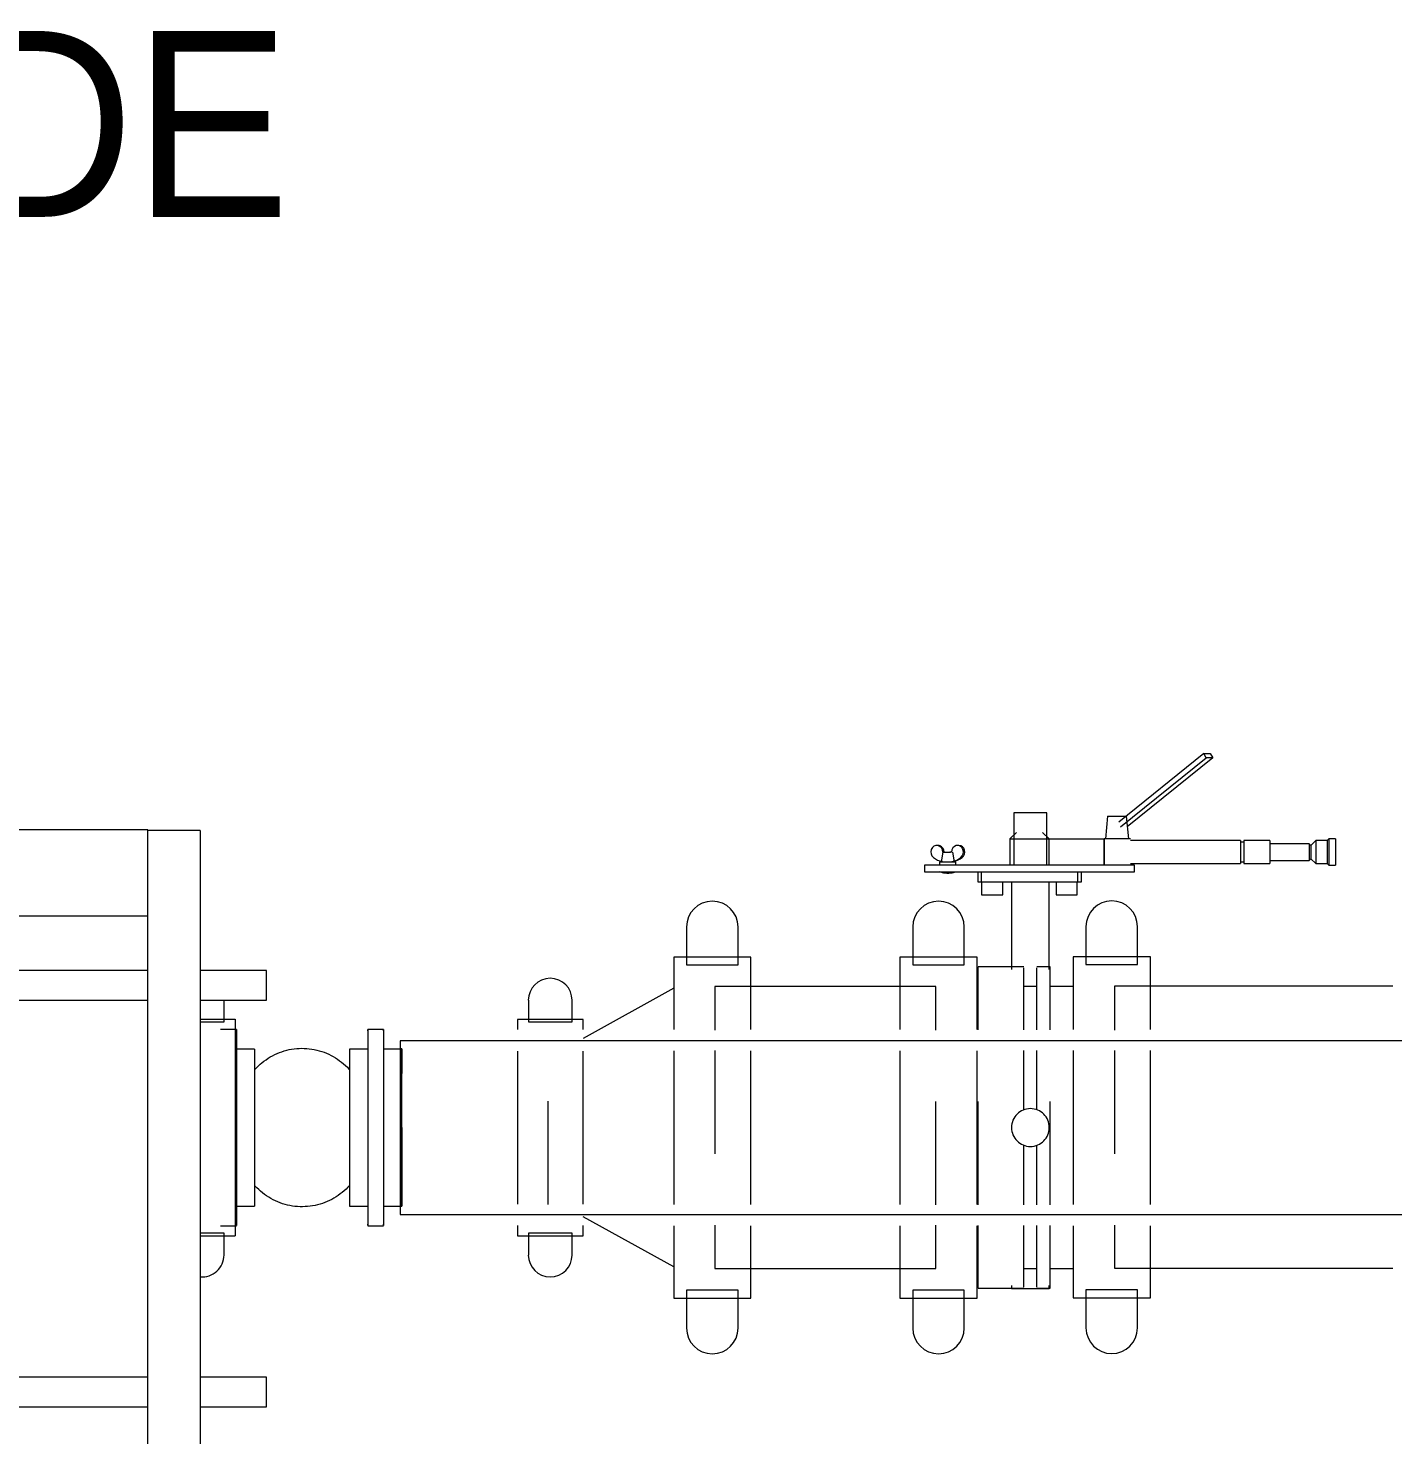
# Model space of a CAD drawing. Header units: metres. Extents: x 63 to 378, y -27 to 78.
# Drawn here: x 135.87 to 137.191, y 36.159 to 37.521 of the extents above; entities that cross this region are included whole.
import ezdxf

# ---------------------------------------------------------------- set-up
doc = ezdxf.new("R2010")
doc.units = ezdxf.units.M
doc.linetypes.add('HIDDEN JT', pattern=[0.0016, 0.001, -0.0006])
for name, color, linetype, lineweight in [('A-DETL', 7, 'HIDDEN JT', 9), ('M-EQPM', 7, 'Continuous', 18), ('M-EQPM-IDEN', 7, 'Continuous', 9), ('P-PIPE', 7, 'Continuous', 18)]:
    doc.layers.add(name, color=color, linetype=linetype, lineweight=lineweight)
doc.styles.add('SansSerif', font='SANSS__.TTF', dxfattribs={"width": 0.9, "height": 0.18})

# ---------------------------------------------------------------- blocks, each defined once
blk = doc.blocks.new('Heat_Exchanger-Plate_and_Frame-Taco-PF060_062 - PF060_062F-1966333-SEC 11')
at = {"layer": 'M-EQPM', "color": 11, "true_color": 0xff8080}
for p, q in [((-7.4708, 36.7452), (-6.1508, 36.7452)), ((-6.1508, 34.8908), (-6.1508, 36.7442)), ((-6.1, 36.7442), (-6.1508, 36.7442)), ((-6.1, 36.7442), (-6.1, 34.8908)), ((-7.4708, 36.6616), (-6.1508, 36.6616)), ((-6.1508, 36.6086), (-7.4708, 36.6086)), ((-6.0357, 36.6086), (-6.1, 36.6086)), ((-6.0357, 36.5801), (-6.0357, 36.6086)), ((-7.4708, 36.5801), (-6.1508, 36.5801)), ((-6.1, 36.5801), (-6.0357, 36.5801)), ((-6.1508, 36.2149), (-7.4708, 36.2149)), ((-6.0357, 36.2149), (-6.1, 36.2149)), ((-6.0357, 36.1864), (-6.0357, 36.2149)), ((-7.4708, 36.1864), (-6.1508, 36.1864)), ((-6.1, 36.1864), (-6.0357, 36.1864))]:
    blk.add_line(p, q, dxfattribs=at)
blk = doc.blocks.new('C_S_L_Antivibratorio - 6 - v22 - C_S_L_Antivibratorio - 6 - v22-V17-SEC 11')
at = {"layer": 'P-PIPE', "color": 11, "true_color": 0xff8080}
for p, q in [((-6.065, 36.5517), (-6.0802, 36.5517)), ((-5.9225, 36.5517), (-5.9377, 36.5517)), ((-6.0473, 36.5327), (-6.0649, 36.5327)), ((-5.9377, 36.5327), (-5.9554, 36.5327)), ((-5.9065, 36.5327), (-5.9225, 36.5327)), ((-6.0649, 36.3807), (-6.0473, 36.3807)), ((-5.9554, 36.3807), (-5.9377, 36.3807)), ((-5.9225, 36.3807), (-5.9065, 36.3807)), ((-6.0802, 36.3616), (-6.065, 36.3616)), ((-5.9377, 36.3616), (-5.9225, 36.3616))]:
    blk.add_line(p, q, dxfattribs=at)
at = {"layer": 'P-PIPE', "color": 11, "true_color": 0xff8080, "flags": 128}
for points in [[(-6.0473, 36.5127), (-6.0456, 36.5145), (-6.0439, 36.5162), (-6.0421, 36.5179), (-6.0402, 36.5195), (-6.0383, 36.521), (-6.0363, 36.5224), (-6.0343, 36.5238), (-6.0322, 36.5251), (-6.03, 36.5262), (-6.0278, 36.5273), (-6.0256, 36.5284), (-6.0233, 36.5293), (-6.021, 36.5301), (-6.0187, 36.5309), (-6.0163, 36.5315), (-6.0139, 36.5321), (-6.0115, 36.5325), (-6.0091, 36.5329), (-6.0066, 36.5331), (-6.0042, 36.5333), (-6.0017, 36.5334), (-5.9993, 36.5333), (-5.9968, 36.5332), (-5.9944, 36.533), (-5.992, 36.5326), (-5.9896, 36.5322), (-5.9872, 36.5317), (-5.9848, 36.5311), (-5.9824, 36.5304), (-5.9801, 36.5296), (-5.9778, 36.5287), (-5.9756, 36.5277), (-5.9734, 36.5266), (-5.9712, 36.5254), (-5.9691, 36.5242), (-5.9671, 36.5229), (-5.9651, 36.5214), (-5.9631, 36.52), (-5.9612, 36.5184), (-5.9594, 36.5167), (-5.9576, 36.515), (-5.956, 36.5133), (-5.9554, 36.5127)], [(-5.9554, 36.4007), (-5.9571, 36.3989), (-5.9588, 36.3971), (-5.9606, 36.3955), (-5.9625, 36.3939), (-5.9644, 36.3924), (-5.9664, 36.3909), (-5.9685, 36.3896), (-5.9706, 36.3883), (-5.9727, 36.3871), (-5.9749, 36.386), (-5.9771, 36.385), (-5.9794, 36.3841), (-5.9817, 36.3832), (-5.984, 36.3825), (-5.9864, 36.3818), (-5.9888, 36.3813), (-5.9912, 36.3808), (-5.9936, 36.3805), (-5.9961, 36.3802), (-5.9985, 36.3801), (-6.001, 36.38), (-6.0034, 36.38), (-6.0059, 36.3802), (-6.0083, 36.3804), (-6.0107, 36.3807), (-6.0132, 36.3811), (-6.0156, 36.3817), (-6.0179, 36.3823), (-6.0203, 36.383), (-6.0226, 36.3838), (-6.0249, 36.3847), (-6.0271, 36.3857), (-6.0293, 36.3867), (-6.0315, 36.3879), (-6.0336, 36.3892), (-6.0357, 36.3905), (-6.0377, 36.3919), (-6.0396, 36.3934), (-6.0415, 36.395), (-6.0433, 36.3966), (-6.0451, 36.3983), (-6.0468, 36.4001), (-6.0473, 36.4007)]]:
    blk.add_lwpolyline(points, dxfattribs=at)
at = {"layer": 'P-PIPE', "color": 11, "true_color": 0xff8080}
for centre, major_axis, start_param, end_param in [((-6.065, 36.4567), (0, 0.095), 6.108657, 7.853982), ((-5.9377, 36.4567), (0, 0.095), 6.108657, 7.853982), ((-5.9225, 36.4567), (0, 0.095), 6.108657, 7.853982), ((-6.0473, 36.4567), (0, 0.076), 0.000005, 1.570796), ((-5.9554, 36.4567), (0, 0.076), 0.000005, 1.570796), ((-6.065, 36.4567), (0, 0.095), 1.570796, 3.316117), ((-6.0473, 36.4567), (0, 0.076), 1.570796, 3.141598), ((-5.9554, 36.4567), (0, 0.076), 1.570796, 3.141598), ((-5.9377, 36.4567), (0, 0.095), 1.570796, 3.31613), ((-5.9225, 36.4567), (0, 0.095), 1.570796, 3.31613)]:
    blk.add_ellipse(centre, major_axis=major_axis, ratio=0.000002, start_param=start_param, end_param=end_param, dxfattribs=at)
blk = doc.blocks.new('Victaulic-IPS-Rigid Coupling Style 07-W07-107 - Standard-V41-SEC 11')
at = {"layer": 'P-PIPE', "color": 11, "true_color": 0xff8080}
for p, q in [((-6.0769, 36.5589), (-6.0769, 36.58)), ((-6.0663, 36.5614), (-6.1, 36.5614)), ((-6.1, 36.5589), (-6.0769, 36.5589)), ((-6.0769, 36.3544), (-6.1, 36.3544)), ((-6.1, 36.3519), (-6.0663, 36.3519)), ((-6.0769, 36.3333), (-6.0769, 36.3544))]:
    blk.add_line(p, q, dxfattribs=at)
blk.add_arc((-6.0981, 36.3333), 0.0212, 264.7833, 0.0001, dxfattribs=at)
for start_param, end_param in [(0.000005, 1.570796), (1.570796, 3.141598)]:
    blk.add_ellipse((-6.0663, 36.4567), major_axis=(0, 0.1048), ratio=0.000002, start_param=start_param, end_param=end_param, dxfattribs=at)
blk = doc.blocks.new('Victaulic-IPS-Reducer No 50-51 - AC-2775823-SEC 11')
at = {"layer": 'P-PIPE', "color": 1, "true_color": 0xff0000}
for p, q in [((-5.6418, 36.5917), (-5.7295, 36.543)), ((-5.6418, 36.3217), (-5.7295, 36.3703))]:
    blk.add_line(p, q, dxfattribs=at)
blk = doc.blocks.new('Non-Connector - AC-2755862-SEC 11')
at = {"layer": 'A-DETL', "color": 11, "true_color": 0xff8080}
for start_param, end_param in [(4.712389, 7.853982), (1.570796, 4.712389)]:
    blk.add_ellipse((-5.9049, 36.4567), major_axis=(0, 0.0762), ratio=0.000002, start_param=start_param, end_param=end_param, dxfattribs=at)
at = {"layer": 'P-PIPE', "color": 11, "true_color": 0xff8080}
for p, q in [((-5.9049, 36.5329), (-5.9065, 36.5329)), ((-5.9065, 36.3805), (-5.9049, 36.3805))]:
    blk.add_line(p, q, dxfattribs=at)
blk = doc.blocks.new('Victaulic-IPS-Vic-300 MasterSeal Butterfly Valve LH - Standard-V30-SEC 11')
at = {"layer": 'A-DETL', "color": 1, "true_color": 0xff0000}
for p, q in [((-5.3753, 36.7029), (-5.3754, 36.7029)), ((-5.3472, 36.3819), (-5.3472, 36.5314)), ((-5.303, 36.4737), (-5.303, 36.5314)), ((-5.2903, 36.4737), (-5.2903, 36.5314)), ((-5.2776, 36.3819), (-5.2776, 36.5314)), ((-5.303, 36.3819), (-5.303, 36.4397)), ((-5.2903, 36.3819), (-5.2903, 36.4397))]:
    blk.add_line(p, q, dxfattribs=at)
at = {"layer": 'A-DETL', "color": 1, "true_color": 0xff0000, "flags": 128}
for points in [[(-5.3775, 36.7029), (-5.3775, 36.7029), (-5.3775, 36.7029), (-5.3775, 36.7029), (-5.3775, 36.7029), (-5.3775, 36.7029), (-5.3776, 36.7029), (-5.3776, 36.7029), (-5.3776, 36.7029), (-5.3776, 36.7029), (-5.3776, 36.7029)], [(-5.3776, 36.7029), (-5.3776, 36.7029), (-5.3776, 36.7029), (-5.3776, 36.7029), (-5.3776, 36.7029), (-5.3775, 36.7029), (-5.3775, 36.7029), (-5.3775, 36.7029), (-5.3775, 36.7029), (-5.3775, 36.7029), (-5.3775, 36.7029), (-5.3775, 36.7029), (-5.3774, 36.7029), (-5.3774, 36.7029), (-5.3774, 36.7029), (-5.3774, 36.7029), (-5.3773, 36.7029), (-5.3773, 36.7029), (-5.3773, 36.7029), (-5.3772, 36.7029), (-5.3772, 36.7029), (-5.3772, 36.7029), (-5.3772, 36.7029), (-5.3771, 36.7029), (-5.3771, 36.7029), (-5.377, 36.7029), (-5.377, 36.7029), (-5.377, 36.7029), (-5.3769, 36.7029), (-5.3769, 36.7029), (-5.3769, 36.7029), (-5.3768, 36.7029), (-5.3768, 36.7029), (-5.3767, 36.7029), (-5.3767, 36.7029), (-5.3766, 36.7029), (-5.3766, 36.7029), (-5.3766, 36.7029), (-5.3765, 36.7029), (-5.3765, 36.7029), (-5.3764, 36.7029), (-5.3764, 36.7029), (-5.3763, 36.7029), (-5.3763, 36.7029), (-5.3763, 36.7029), (-5.3762, 36.7029), (-5.3762, 36.7029), (-5.3761, 36.7029), (-5.3761, 36.7029), (-5.3761, 36.7029), (-5.376, 36.7029), (-5.376, 36.7029), (-5.376, 36.7029), (-5.3759, 36.7029), (-5.3759, 36.7029), (-5.3758, 36.7029), (-5.3758, 36.7029), (-5.3758, 36.7029), (-5.3758, 36.7029), (-5.3757, 36.7029), (-5.3757, 36.7029), (-5.3757, 36.7029), (-5.3756, 36.7029), (-5.3756, 36.7029), (-5.3756, 36.7029), (-5.3756, 36.7029), (-5.3756, 36.7029), (-5.3755, 36.7029)], [(-5.3754, 36.7029), (-5.3754, 36.7029), (-5.3755, 36.7029), (-5.3755, 36.7029), (-5.3755, 36.7029), (-5.3755, 36.7029), (-5.3755, 36.7029), (-5.3755, 36.7029), (-5.3755, 36.7029), (-5.3755, 36.7029), (-5.3755, 36.7029), (-5.3756, 36.7029), (-5.3756, 36.7029), (-5.3756, 36.7029), (-5.3756, 36.7029), (-5.3757, 36.7029), (-5.3757, 36.7029), (-5.3757, 36.7029), (-5.3757, 36.7029), (-5.3758, 36.7029), (-5.3758, 36.7029), (-5.3758, 36.7029), (-5.3759, 36.7029), (-5.3759, 36.7029), (-5.3759, 36.7029), (-5.376, 36.7029), (-5.376, 36.7029), (-5.376, 36.7029), (-5.3761, 36.7029), (-5.3761, 36.7029), (-5.3762, 36.7029), (-5.3762, 36.7029), (-5.3762, 36.7029), (-5.3763, 36.7029), (-5.3763, 36.7029), (-5.3764, 36.7029), (-5.3764, 36.7029), (-5.3765, 36.7029), (-5.3765, 36.7029), (-5.3765, 36.7029), (-5.3766, 36.7029), (-5.3766, 36.7029), (-5.3767, 36.7029), (-5.3767, 36.7029), (-5.3767, 36.7029), (-5.3768, 36.7029), (-5.3768, 36.7029), (-5.3769, 36.7029), (-5.3769, 36.7029), (-5.377, 36.7029), (-5.377, 36.7029), (-5.377, 36.7029), (-5.3771, 36.7029), (-5.3771, 36.7029), (-5.3771, 36.7029), (-5.3772, 36.7029), (-5.3772, 36.7029), (-5.3772, 36.7029), (-5.3773, 36.7029), (-5.3773, 36.7029), (-5.3773, 36.7029), (-5.3773, 36.7029), (-5.3774, 36.7029), (-5.3774, 36.7029), (-5.3774, 36.7029), (-5.3774, 36.7029), (-5.3775, 36.7029), (-5.3775, 36.7029)], [(-5.3755, 36.7029), (-5.3755, 36.7029), (-5.3755, 36.7029), (-5.3755, 36.7029), (-5.3755, 36.7029), (-5.3755, 36.7029), (-5.3755, 36.7029), (-5.3755, 36.7029), (-5.3755, 36.7029), (-5.3754, 36.7029), (-5.3754, 36.7029)]]:
    blk.add_lwpolyline(points, dxfattribs=at)
at = {"layer": 'A-DETL', "color": 1, "true_color": 0xff0000}
for start, end in [(90, 180), (0, 90), (180, 270), (270, 0)]:
    blk.add_arc((-5.2966, 36.4567), 0.0183, start, end, dxfattribs=at)
blk.add_ellipse((-5.3672, 36.7234), major_axis=(0, 0.00635), ratio=0.906308, start_param=0, end_param=0.023283, dxfattribs=at)
at = {"layer": 'P-PIPE', "color": 1, "true_color": 0xff0000}
for p, q in [((-5.1289, 36.8187), (-5.2109, 36.7524)), ((-5.2094, 36.7478), (-5.1265, 36.8148)), ((-5.1202, 36.8148), (-5.203, 36.7478)), ((-5.1265, 36.8148), (-5.1289, 36.8187)), ((-5.1289, 36.8187), (-5.1225, 36.8187)), ((-5.1202, 36.8148), (-5.1265, 36.8148)), ((-5.1225, 36.8187), (-5.1202, 36.8148)), ((-5.3125, 36.7615), (-5.3125, 36.7107)), ((-5.2807, 36.7615), (-5.3125, 36.7615)), ((-5.2807, 36.7107), (-5.2807, 36.7615)), ((-5.2219, 36.7583), (-5.2238, 36.7361)), ((-5.2219, 36.7583), (-5.2213, 36.7583)), ((-5.2213, 36.7583), (-5.2035, 36.7583)), ((-5.2015, 36.7361), (-5.2035, 36.7583)), ((-5.3102, 36.7424), (-5.3165, 36.7361)), ((-5.3165, 36.7361), (-5.3165, 36.7107)), ((-5.3165, 36.7361), (-5.284, 36.7361)), ((-5.2784, 36.7361), (-5.2848, 36.7424)), ((-5.284, 36.7361), (-5.2252, 36.7361)), ((-5.2784, 36.7107), (-5.2784, 36.7361)), ((-5.2252, 36.7361), (-5.2252, 36.7107)), ((-5.1998, 36.7361), (-5.2252, 36.7361)), ((-5.2252, 36.7107), (-5.2252, 36.7361)), ((-5.0934, 36.7345), (-5.1998, 36.7345)), ((-5.0934, 36.7345), (-5.0934, 36.7123)), ((-5.0902, 36.7329), (-5.0934, 36.7329)), ((-5.0648, 36.7345), (-5.0902, 36.7345)), ((-5.0902, 36.7345), (-5.0902, 36.7123)), ((-5.0648, 36.7345), (-5.0648, 36.7123)), ((-5.0204, 36.7345), (-5.0251, 36.7297)), ((-5.0093, 36.7345), (-5.0204, 36.7345)), ((-5.0204, 36.7345), (-5.0204, 36.7123)), ((-5.0077, 36.7361), (-5.0093, 36.7345)), ((-5.0093, 36.7345), (-5.0093, 36.7123)), ((-5.0013, 36.7361), (-5.0077, 36.7361)), ((-5.0077, 36.7361), (-5.0077, 36.7107)), ((-5.0013, 36.7361), (-5.0013, 36.7107)), ((-5.3858, 36.7297), (-5.3872, 36.7297)), ((-5.3812, 36.7234), (-5.3829, 36.7138)), ((-5.38, 36.7234), (-5.3814, 36.7234)), ((-5.3812, 36.7234), (-5.3739, 36.7234)), ((-5.3729, 36.7234), (-5.3744, 36.7234)), ((-5.3702, 36.7138), (-5.3718, 36.7234)), ((-5.3658, 36.7297), (-5.3672, 36.7297)), ((-5.0267, 36.7313), (-5.0648, 36.7313)), ((-5.0251, 36.7297), (-5.0267, 36.7313)), ((-5.0267, 36.7313), (-5.0267, 36.7154)), ((-5.0251, 36.7297), (-5.0251, 36.717)), ((-5.3991, 36.7107), (-5.3991, 36.7043)), ((-5.1959, 36.7107), (-5.3991, 36.7107)), ((-5.3844, 36.7138), (-5.3844, 36.7107)), ((-5.3844, 36.7138), (-5.3693, 36.7138)), ((-5.3693, 36.7138), (-5.3686, 36.7138)), ((-5.3686, 36.7107), (-5.3686, 36.7138)), ((-5.1998, 36.7123), (-5.0934, 36.7123)), ((-5.1959, 36.7043), (-5.1959, 36.7107)), ((-5.0934, 36.7138), (-5.0902, 36.7138)), ((-5.0902, 36.7123), (-5.0648, 36.7123)), ((-5.0648, 36.7154), (-5.0267, 36.7154)), ((-5.0267, 36.7154), (-5.0251, 36.717)), ((-5.0251, 36.717), (-5.0204, 36.7123)), ((-5.0204, 36.7123), (-5.0093, 36.7123)), ((-5.0093, 36.7123), (-5.0077, 36.7107)), ((-5.0077, 36.7107), (-5.0013, 36.7107)), ((-5.3991, 36.7043), (-5.1959, 36.7043)), ((-5.3475, 36.7043), (-5.3475, 36.6947)), ((-5.3475, 36.6947), (-5.3439, 36.6947)), ((-5.3439, 36.6947), (-5.3439, 36.7043)), ((-5.3439, 36.6947), (-5.2508, 36.6947)), ((-5.3438, 36.6947), (-5.3438, 36.6821)), ((-5.3438, 36.6947), (-5.3438, 36.682)), ((-5.3234, 36.6821), (-5.3234, 36.6947)), ((-5.3234, 36.682), (-5.3234, 36.6947)), ((-5.3149, 36.6947), (-5.3149, 36.6096)), ((-5.2783, 36.6096), (-5.2783, 36.6947)), ((-5.2716, 36.6947), (-5.2716, 36.6821)), ((-5.2716, 36.6947), (-5.2716, 36.6821)), ((-5.2512, 36.6821), (-5.2512, 36.6947)), ((-5.2512, 36.6821), (-5.2512, 36.6947)), ((-5.2508, 36.6947), (-5.2508, 36.7043)), ((-5.2508, 36.6947), (-5.2472, 36.6947)), ((-5.2472, 36.6947), (-5.2472, 36.7043)), ((-5.3438, 36.6821), (-5.3234, 36.6821)), ((-5.3438, 36.6821), (-5.3435, 36.6821)), ((-5.3438, 36.682), (-5.3234, 36.682)), ((-5.3438, 36.682), (-5.3435, 36.682)), ((-5.3237, 36.6821), (-5.3234, 36.6821)), ((-5.3237, 36.682), (-5.3234, 36.682)), ((-5.2716, 36.6821), (-5.2713, 36.6821)), ((-5.2716, 36.6821), (-5.2512, 36.6821)), ((-5.2716, 36.6821), (-5.2713, 36.6821)), ((-5.2716, 36.6821), (-5.2713, 36.6821)), ((-5.2515, 36.6821), (-5.2512, 36.6821)), ((-5.2515, 36.6821), (-5.2512, 36.6821)), ((-5.2515, 36.6821), (-5.2512, 36.6821)), ((-5.303, 36.6122), (-5.3472, 36.6122)), ((-5.3472, 36.5514), (-5.3472, 36.6122)), ((-5.303, 36.5514), (-5.303, 36.6113)), ((-5.2776, 36.6122), (-5.2903, 36.6122)), ((-5.2903, 36.5514), (-5.2903, 36.6113)), ((-5.2776, 36.5514), (-5.2776, 36.6122)), ((-5.2903, 36.5932), (-5.303, 36.5932)), ((-5.2552, 36.5932), (-5.2776, 36.5932)), ((-5.3472, 36.3011), (-5.3472, 36.3619)), ((-5.303, 36.302), (-5.303, 36.3619)), ((-5.2903, 36.302), (-5.2903, 36.3619)), ((-5.2776, 36.3011), (-5.2776, 36.3619)), ((-5.303, 36.3201), (-5.2903, 36.3201)), ((-5.2776, 36.3201), (-5.2552, 36.3201)), ((-5.3472, 36.3011), (-5.303, 36.3011)), ((-5.3149, 36.3037), (-5.3149, 36.301)), ((-5.3149, 36.301), (-5.2783, 36.301)), ((-5.2903, 36.3011), (-5.2776, 36.3011)), ((-5.2783, 36.301), (-5.2783, 36.3037))]:
    blk.add_line(p, q, dxfattribs=at)
at = {"layer": 'P-PIPE', "color": 1, "true_color": 0xff0000, "flags": 128}
for points in [[(-5.3776, 36.7029), (-5.3783, 36.7029), (-5.3789, 36.7029), (-5.3796, 36.703), (-5.3803, 36.7031), (-5.381, 36.7032), (-5.3817, 36.7034), (-5.3823, 36.7036), (-5.383, 36.7038), (-5.3836, 36.704), (-5.3843, 36.7042), (-5.3843, 36.7043)], [(-5.3775, 36.7029), (-5.3775, 36.7029), (-5.3775, 36.7029), (-5.3775, 36.7029), (-5.3775, 36.7029), (-5.3775, 36.7029), (-5.3776, 36.7029), (-5.3776, 36.7029), (-5.3776, 36.7029), (-5.3776, 36.7029), (-5.3776, 36.7029)], [(-5.3776, 36.7029), (-5.3776, 36.7029), (-5.3776, 36.7029), (-5.3776, 36.7029), (-5.3776, 36.7029), (-5.3775, 36.7029), (-5.3775, 36.7029), (-5.3775, 36.7029), (-5.3775, 36.7029), (-5.3775, 36.7029), (-5.3775, 36.7029), (-5.3775, 36.7029), (-5.3774, 36.7029), (-5.3774, 36.7029), (-5.3774, 36.7029), (-5.3774, 36.7029), (-5.3773, 36.7029), (-5.3773, 36.7029), (-5.3773, 36.7029), (-5.3772, 36.7029), (-5.3772, 36.7029), (-5.3772, 36.7029), (-5.3772, 36.7029), (-5.3771, 36.7029), (-5.3771, 36.7029), (-5.377, 36.7029), (-5.377, 36.7029), (-5.377, 36.7029), (-5.3769, 36.7029), (-5.3769, 36.7029), (-5.3769, 36.7029), (-5.3768, 36.7029), (-5.3768, 36.7029), (-5.3767, 36.7029), (-5.3767, 36.7029), (-5.3766, 36.7029), (-5.3766, 36.7029), (-5.3766, 36.7029), (-5.3765, 36.7029), (-5.3765, 36.7029), (-5.3764, 36.7029), (-5.3764, 36.7029), (-5.3763, 36.7029), (-5.3763, 36.7029), (-5.3763, 36.7029), (-5.3762, 36.7029), (-5.3762, 36.7029), (-5.3761, 36.7029), (-5.3761, 36.7029), (-5.3761, 36.7029), (-5.376, 36.7029), (-5.376, 36.7029), (-5.376, 36.7029), (-5.3759, 36.7029), (-5.3759, 36.7029), (-5.3758, 36.7029), (-5.3758, 36.7029), (-5.3758, 36.7029), (-5.3758, 36.7029), (-5.3757, 36.7029), (-5.3757, 36.7029), (-5.3757, 36.7029), (-5.3756, 36.7029), (-5.3756, 36.7029), (-5.3756, 36.7029), (-5.3756, 36.7029), (-5.3756, 36.7029), (-5.3755, 36.7029)], [(-5.3754, 36.7029), (-5.3754, 36.7029), (-5.3755, 36.7029), (-5.3755, 36.7029), (-5.3755, 36.7029), (-5.3755, 36.7029), (-5.3755, 36.7029), (-5.3755, 36.7029), (-5.3755, 36.7029), (-5.3755, 36.7029), (-5.3755, 36.7029), (-5.3756, 36.7029), (-5.3756, 36.7029), (-5.3756, 36.7029), (-5.3756, 36.7029), (-5.3757, 36.7029), (-5.3757, 36.7029), (-5.3757, 36.7029), (-5.3757, 36.7029), (-5.3758, 36.7029), (-5.3758, 36.7029), (-5.3758, 36.7029), (-5.3759, 36.7029), (-5.3759, 36.7029), (-5.3759, 36.7029), (-5.376, 36.7029), (-5.376, 36.7029), (-5.376, 36.7029), (-5.3761, 36.7029), (-5.3761, 36.7029), (-5.3762, 36.7029), (-5.3762, 36.7029), (-5.3762, 36.7029), (-5.3763, 36.7029), (-5.3763, 36.7029), (-5.3764, 36.7029), (-5.3764, 36.7029), (-5.3765, 36.7029), (-5.3765, 36.7029), (-5.3765, 36.7029), (-5.3766, 36.7029), (-5.3766, 36.7029), (-5.3767, 36.7029), (-5.3767, 36.7029), (-5.3767, 36.7029), (-5.3768, 36.7029), (-5.3768, 36.7029), (-5.3769, 36.7029), (-5.3769, 36.7029), (-5.377, 36.7029), (-5.377, 36.7029), (-5.377, 36.7029), (-5.3771, 36.7029), (-5.3771, 36.7029), (-5.3771, 36.7029), (-5.3772, 36.7029), (-5.3772, 36.7029), (-5.3772, 36.7029), (-5.3773, 36.7029), (-5.3773, 36.7029), (-5.3773, 36.7029), (-5.3773, 36.7029), (-5.3774, 36.7029), (-5.3774, 36.7029), (-5.3774, 36.7029), (-5.3774, 36.7029), (-5.3775, 36.7029), (-5.3775, 36.7029)], [(-5.3755, 36.7029), (-5.3755, 36.7029), (-5.3755, 36.7029), (-5.3755, 36.7029), (-5.3755, 36.7029), (-5.3755, 36.7029), (-5.3755, 36.7029), (-5.3755, 36.7029), (-5.3755, 36.7029), (-5.3754, 36.7029), (-5.3754, 36.7029)], [(-5.3686, 36.7043), (-5.3692, 36.7041), (-5.3699, 36.7038), (-5.3705, 36.7036), (-5.3712, 36.7034), (-5.3718, 36.7033), (-5.3725, 36.7031), (-5.3732, 36.703), (-5.3739, 36.703), (-5.3746, 36.7029), (-5.3753, 36.7029), (-5.3754, 36.7029)]]:
    blk.add_lwpolyline(points, dxfattribs=at)
at = {"layer": 'P-PIPE', "color": 1, "true_color": 0xff0000}
for centre, major_axis, start_param, end_param in [((-5.3872, 36.7234), (0, 0.00635), 4.712389, 8.839092), ((-5.3858, 36.7234), (0, 0.00635), 6.013903, 6.259903), ((-5.3858, 36.7234), (0, 0.00635), 4.712389, 6.001984), ((-5.3672, 36.7234), (0, 0.00635), 3.727278, 7.853982), ((-5.3658, 36.7234), (0, 0.00635), 3.727278, 6.283185), ((-5.3776, 36.7392), (0, 0.0254), 2.555907, 2.946364), ((-5.3767, 36.7392), (0, 0.0254), 3.336821, 3.727278), ((-5.3754, 36.7392), (0, 0.0254), 3.341009, 3.727278)]:
    blk.add_ellipse(centre, major_axis=major_axis, ratio=0.906308, start_param=start_param, end_param=end_param, dxfattribs=at)
blk = doc.blocks.new('Victaulic-IPS-Rigid Coupling Style 07-W07-107 - Standard-2767279-SEC 11')
at = {"layer": 'A-DETL', "color": 1, "true_color": 0xff0000}
for p, q in [((-5.4228, 36.5311), (-5.4228, 36.4994)), ((-5.3482, 36.4994), (-5.3482, 36.5311)), ((-5.4228, 36.4994), (-5.4228, 36.4567)), ((-5.3482, 36.4567), (-5.3482, 36.4994)), ((-5.4228, 36.4567), (-5.4228, 36.4139)), ((-5.3482, 36.4139), (-5.3482, 36.4567)), ((-5.4228, 36.4139), (-5.4228, 36.3821)), ((-5.3482, 36.3821), (-5.3482, 36.4139))]:
    blk.add_line(p, q, dxfattribs=at)
at = {"layer": 'P-PIPE', "color": 1, "true_color": 0xff0000}
for p, q in [((-5.4104, 36.6509), (-5.4104, 36.6142)), ((-5.3606, 36.6142), (-5.3606, 36.6509)), ((-5.3482, 36.6218), (-5.4228, 36.6218)), ((-5.4228, 36.6218), (-5.4228, 36.6161)), ((-5.4228, 36.6161), (-5.4228, 36.5997)), ((-5.4104, 36.6142), (-5.3606, 36.6142)), ((-5.3482, 36.6161), (-5.3482, 36.6218)), ((-5.3482, 36.5997), (-5.3482, 36.6161)), ((-5.4228, 36.5997), (-5.4228, 36.5734)), ((-5.3482, 36.5515), (-5.3482, 36.5997)), ((-5.4228, 36.5734), (-5.4228, 36.5515)), ((-5.4228, 36.3617), (-5.4228, 36.3399)), ((-5.3482, 36.3399), (-5.3482, 36.3617)), ((-5.4228, 36.3399), (-5.4228, 36.3137)), ((-5.3482, 36.3137), (-5.3482, 36.3399)), ((-5.4228, 36.3137), (-5.4228, 36.2972)), ((-5.3482, 36.2972), (-5.3482, 36.3137)), ((-5.4228, 36.2972), (-5.4228, 36.2916)), ((-5.3606, 36.2992), (-5.4104, 36.2992)), ((-5.4104, 36.2992), (-5.4104, 36.2625)), ((-5.3606, 36.2625), (-5.3606, 36.2992)), ((-5.3482, 36.2916), (-5.3482, 36.2972)), ((-5.4228, 36.2916), (-5.3482, 36.2916))]:
    blk.add_line(p, q, dxfattribs=at)
for centre, start, end in [((-5.3855, 36.6509), 0, 180), ((-5.3855, 36.2625), 180, 0)]:
    blk.add_arc(centre, 0.0249, start, end, dxfattribs=at)
blk = doc.blocks.new('Victaulic-IPS-Rigid Coupling Style 07-W07-107 - Standard-V31-SEC 11')
at = {"layer": 'A-DETL', "color": 1, "true_color": 0xff0000}
for p, q in [((-5.2552, 36.5312), (-5.2552, 36.4997)), ((-5.1805, 36.4997), (-5.1805, 36.5312)), ((-5.2552, 36.4997), (-5.2552, 36.457)), ((-5.1805, 36.457), (-5.1805, 36.4997)), ((-5.2552, 36.457), (-5.2552, 36.4143)), ((-5.1805, 36.4143), (-5.1805, 36.457)), ((-5.2552, 36.4143), (-5.2552, 36.3821)), ((-5.1805, 36.3821), (-5.1805, 36.4143))]:
    blk.add_line(p, q, dxfattribs=at)
at = {"layer": 'P-PIPE', "color": 1, "true_color": 0xff0000}
for p, q in [((-5.2428, 36.6512), (-5.2428, 36.6145)), ((-5.193, 36.6145), (-5.193, 36.6512)), ((-5.1805, 36.6221), (-5.2552, 36.6221)), ((-5.2552, 36.6221), (-5.2552, 36.6)), ((-5.2428, 36.6145), (-5.193, 36.6145)), ((-5.1805, 36.6165), (-5.1805, 36.6221)), ((-5.1805, 36.6), (-5.1805, 36.6165)), ((-5.2552, 36.6), (-5.2552, 36.5737)), ((-5.1805, 36.5737), (-5.1805, 36.6)), ((-5.2552, 36.5737), (-5.2552, 36.5515)), ((-5.1805, 36.5515), (-5.1805, 36.5737)), ((-5.2552, 36.3617), (-5.2552, 36.3402)), ((-5.1805, 36.3402), (-5.1805, 36.3617)), ((-5.2552, 36.3402), (-5.2552, 36.314)), ((-5.1805, 36.314), (-5.1805, 36.3402)), ((-5.2552, 36.314), (-5.2552, 36.2975)), ((-5.1805, 36.2975), (-5.1805, 36.314)), ((-5.2552, 36.2975), (-5.2552, 36.2919)), ((-5.193, 36.2995), (-5.2428, 36.2995)), ((-5.2428, 36.2995), (-5.2428, 36.2628)), ((-5.193, 36.2628), (-5.193, 36.2995)), ((-5.1805, 36.2919), (-5.1805, 36.2975)), ((-5.2552, 36.2919), (-5.1805, 36.2919))]:
    blk.add_line(p, q, dxfattribs=at)
for centre, start, end in [((-5.2179, 36.6512), 0, 180), ((-5.2179, 36.2628), 180, 0)]:
    blk.add_arc(centre, 0.0249, start, end, dxfattribs=at)
blk = doc.blocks.new('Victaulic-IPS-Rigid Coupling Style 07-W07-107 - Standard-V43-SEC 11')
at = {"layer": 'A-DETL', "color": 1, "true_color": 0xff0000}
for p, q in [((-5.793, 36.5308), (-5.793, 36.4837)), ((-5.7295, 36.4837), (-5.7295, 36.5308)), ((-5.793, 36.4837), (-5.793, 36.4566)), ((-5.7295, 36.4566), (-5.7295, 36.4837)), ((-5.793, 36.4566), (-5.793, 36.4295)), ((-5.7295, 36.4295), (-5.7295, 36.4566)), ((-5.793, 36.4295), (-5.793, 36.3825)), ((-5.7295, 36.3825), (-5.7295, 36.4295))]:
    blk.add_line(p, q, dxfattribs=at)
at = {"layer": 'P-PIPE', "color": 1, "true_color": 0xff0000}
for p, q in [((-5.7824, 36.58), (-5.7824, 36.5589)), ((-5.7401, 36.5589), (-5.7401, 36.58)), ((-5.7295, 36.5614), (-5.793, 36.5614)), ((-5.793, 36.5614), (-5.793, 36.5578)), ((-5.793, 36.5578), (-5.793, 36.5515)), ((-5.7824, 36.5589), (-5.7401, 36.5589)), ((-5.7295, 36.5578), (-5.7295, 36.5614)), ((-5.7295, 36.5515), (-5.7295, 36.5578)), ((-5.793, 36.3618), (-5.793, 36.3554)), ((-5.793, 36.3554), (-5.793, 36.3518)), ((-5.793, 36.3518), (-5.7295, 36.3518)), ((-5.7401, 36.3544), (-5.7824, 36.3544)), ((-5.7824, 36.3544), (-5.7824, 36.3333)), ((-5.7401, 36.3333), (-5.7401, 36.3544)), ((-5.7295, 36.3554), (-5.7295, 36.3618)), ((-5.7295, 36.3518), (-5.7295, 36.3554))]:
    blk.add_line(p, q, dxfattribs=at)
for centre, start, end in [((-5.7613, 36.58), 360, 180), ((-5.7613, 36.3333), 180, 0)]:
    blk.add_arc(centre, 0.0212, start, end, dxfattribs=at)
blk = doc.blocks.new('Victaulic-IPS-Rigid Coupling Style 07-W07-107 - Standard-V44-SEC 11')
at = {"layer": 'A-DETL', "color": 1, "true_color": 0xff0000}
for p, q in [((-5.6418, 36.5311), (-5.6418, 36.4994)), ((-5.5671, 36.4994), (-5.5671, 36.5311)), ((-5.6418, 36.4994), (-5.6418, 36.4567)), ((-5.5671, 36.4567), (-5.5671, 36.4994)), ((-5.6418, 36.4567), (-5.6418, 36.4139)), ((-5.5671, 36.4139), (-5.5671, 36.4567)), ((-5.6418, 36.4139), (-5.6418, 36.3821)), ((-5.5671, 36.3821), (-5.5671, 36.4139))]:
    blk.add_line(p, q, dxfattribs=at)
at = {"layer": 'P-PIPE', "color": 1, "true_color": 0xff0000}
for p, q in [((-5.6293, 36.6509), (-5.6293, 36.6142)), ((-5.5795, 36.6142), (-5.5795, 36.6509)), ((-5.5671, 36.6218), (-5.6418, 36.6218)), ((-5.6418, 36.6218), (-5.6418, 36.6161)), ((-5.6418, 36.6161), (-5.6418, 36.5997)), ((-5.6293, 36.6142), (-5.5795, 36.6142)), ((-5.5671, 36.6161), (-5.5671, 36.6218)), ((-5.5671, 36.5997), (-5.5671, 36.6161)), ((-5.6418, 36.5997), (-5.6418, 36.5515)), ((-5.5671, 36.5515), (-5.5671, 36.5997)), ((-5.6418, 36.3617), (-5.6418, 36.3399)), ((-5.5671, 36.3399), (-5.5671, 36.3617)), ((-5.6418, 36.3399), (-5.6418, 36.3137)), ((-5.5671, 36.3137), (-5.5671, 36.3399)), ((-5.6418, 36.3137), (-5.6418, 36.2972)), ((-5.5671, 36.2972), (-5.5671, 36.3137)), ((-5.6418, 36.2972), (-5.6418, 36.2916)), ((-5.5795, 36.2992), (-5.6293, 36.2992)), ((-5.6293, 36.2992), (-5.6293, 36.2625)), ((-5.5795, 36.2625), (-5.5795, 36.2992)), ((-5.5671, 36.2916), (-5.5671, 36.2972)), ((-5.6418, 36.2916), (-5.5671, 36.2916))]:
    blk.add_line(p, q, dxfattribs=at)
for centre, start, end in [((-5.6044, 36.6509), 0, 180), ((-5.6044, 36.2625), 180, 0)]:
    blk.add_arc(centre, 0.0249, start, end, dxfattribs=at)
blk = doc.blocks.new('Non-Connector - AC-V63-SEC 11')
at = {"layer": 'A-DETL', "color": 1, "true_color": 0xff0000}
for p, q in [((-5.9049, 36.4963), (-5.9049, 36.5229)), ((-5.9049, 36.4567), (-5.9049, 36.5229)), ((-5.9049, 36.3904), (-5.9049, 36.4567)), ((-5.9049, 36.3904), (-5.9049, 36.417))]:
    blk.add_line(p, q, dxfattribs=at)

msp = doc.modelspace()

# ---------------------------------------------------------------- linework, layer by layer
at = {"layer": 'A-DETL', "color": 1, "true_color": 0xff0000}
for p, q in [((136.5695, 36.5932), (136.5347, 36.5932)), ((136.5347, 36.5932), (136.5347, 36.551)), ((136.7486, 36.5932), (136.7138, 36.5932)), ((136.7486, 36.551), (136.7486, 36.5932)), ((136.9561, 36.5935), (136.9213, 36.5935)), ((136.9213, 36.5935), (136.9213, 36.551)), ((136.3735, 36.3821), (136.3735, 36.5311)), ((136.5347, 36.5312), (136.5347, 36.382)), ((136.7486, 36.382), (136.7486, 36.5312)), ((136.9213, 36.5312), (136.9213, 36.382)), ((136.5347, 36.3623), (136.5347, 36.3201)), ((136.7486, 36.3201), (136.7486, 36.3623)), ((136.9213, 36.3623), (136.9213, 36.3205)), ((136.5347, 36.3201), (136.5695, 36.3201)), ((136.7138, 36.3201), (136.7486, 36.3201)), ((136.9213, 36.3205), (136.9561, 36.3205))]:
    msp.add_line(p, q, dxfattribs=at)
at = {"layer": 'P-PIPE', "color": 1, "true_color": 0xff0000}
for p, q in [((136.7138, 36.5932), (136.5695, 36.5932)), ((137.1907, 36.5935), (136.9561, 36.5935)), ((136.5695, 36.3201), (136.7138, 36.3201)), ((136.9561, 36.3205), (137.1907, 36.3205))]:
    msp.add_line(p, q, dxfattribs=at)
at = {"layer": 'P-PIPE', "color": 11, "true_color": 0xff8080}
for p, q in [((137.6591, 36.5408), (136.2301, 36.5408)), ((136.2301, 36.3725), (137.6591, 36.3725))]:
    msp.add_line(p, q, dxfattribs=at)
for start_param, end_param in [(0, 1.570796), (1.570796, 3.141593)]:
    msp.add_ellipse((136.2301, 36.4566), major_axis=(0, 0.0841), ratio=0.000003, start_param=start_param, end_param=end_param, dxfattribs=at)

# ---------------------------------------------------------------- block references
at = {"layer": 'A-DETL', "color": 1, "true_color": 0xff0000}
for name in ['Victaulic-IPS-Vic-300 MasterSeal Butterfly Valve LH - Standard-V30-SEC 11', 'Victaulic-IPS-Rigid Coupling Style 07-W07-107 - Standard-V44-SEC 11', 'Victaulic-IPS-Rigid Coupling Style 07-W07-107 - Standard-2767279-SEC 11', 'Victaulic-IPS-Rigid Coupling Style 07-W07-107 - Standard-V31-SEC 11', 'Victaulic-IPS-Rigid Coupling Style 07-W07-107 - Standard-V43-SEC 11', 'Non-Connector - AC-V63-SEC 11']:
    msp.add_blockref(name, (142.1366, 0), dxfattribs=at)
at = {"layer": 'A-DETL', "color": 11, "true_color": 0xff8080}
msp.add_blockref('Non-Connector - AC-2755862-SEC 11', (142.1366, 0), dxfattribs=at)
at = {"layer": 'M-EQPM', "color": 11, "true_color": 0xff8080}
msp.add_blockref('Heat_Exchanger-Plate_and_Frame-Taco-PF060_062 - PF060_062F-1966333-SEC 11', (142.1366, 0), dxfattribs=at)
at = {"layer": 'P-PIPE', "color": 1, "true_color": 0xff0000}
msp.add_blockref('Victaulic-IPS-Reducer No 50-51 - AC-2775823-SEC 11', (142.1366, 0), dxfattribs=at)
at = {"layer": 'P-PIPE', "color": 11, "true_color": 0xff8080}
for name in ['Victaulic-IPS-Rigid Coupling Style 07-W07-107 - Standard-V41-SEC 11', 'C_S_L_Antivibratorio - 6 - v22 - C_S_L_Antivibratorio - 6 - v22-V17-SEC 11']:
    msp.add_blockref(name, (142.1366, 0), dxfattribs=at)

# ---------------------------------------------------------------- texts
at = {"layer": 'M-EQPM-IDEN', "insert": (133.6968, 37.5184), "char_height": 0.18, "width": 2.886075, "attachment_point": 1, "style": 'SansSerif'}
msp.add_mtext('INTERCAMBIADOR DE', dxfattribs=at)

doc.saveas('drawing.dxf')
